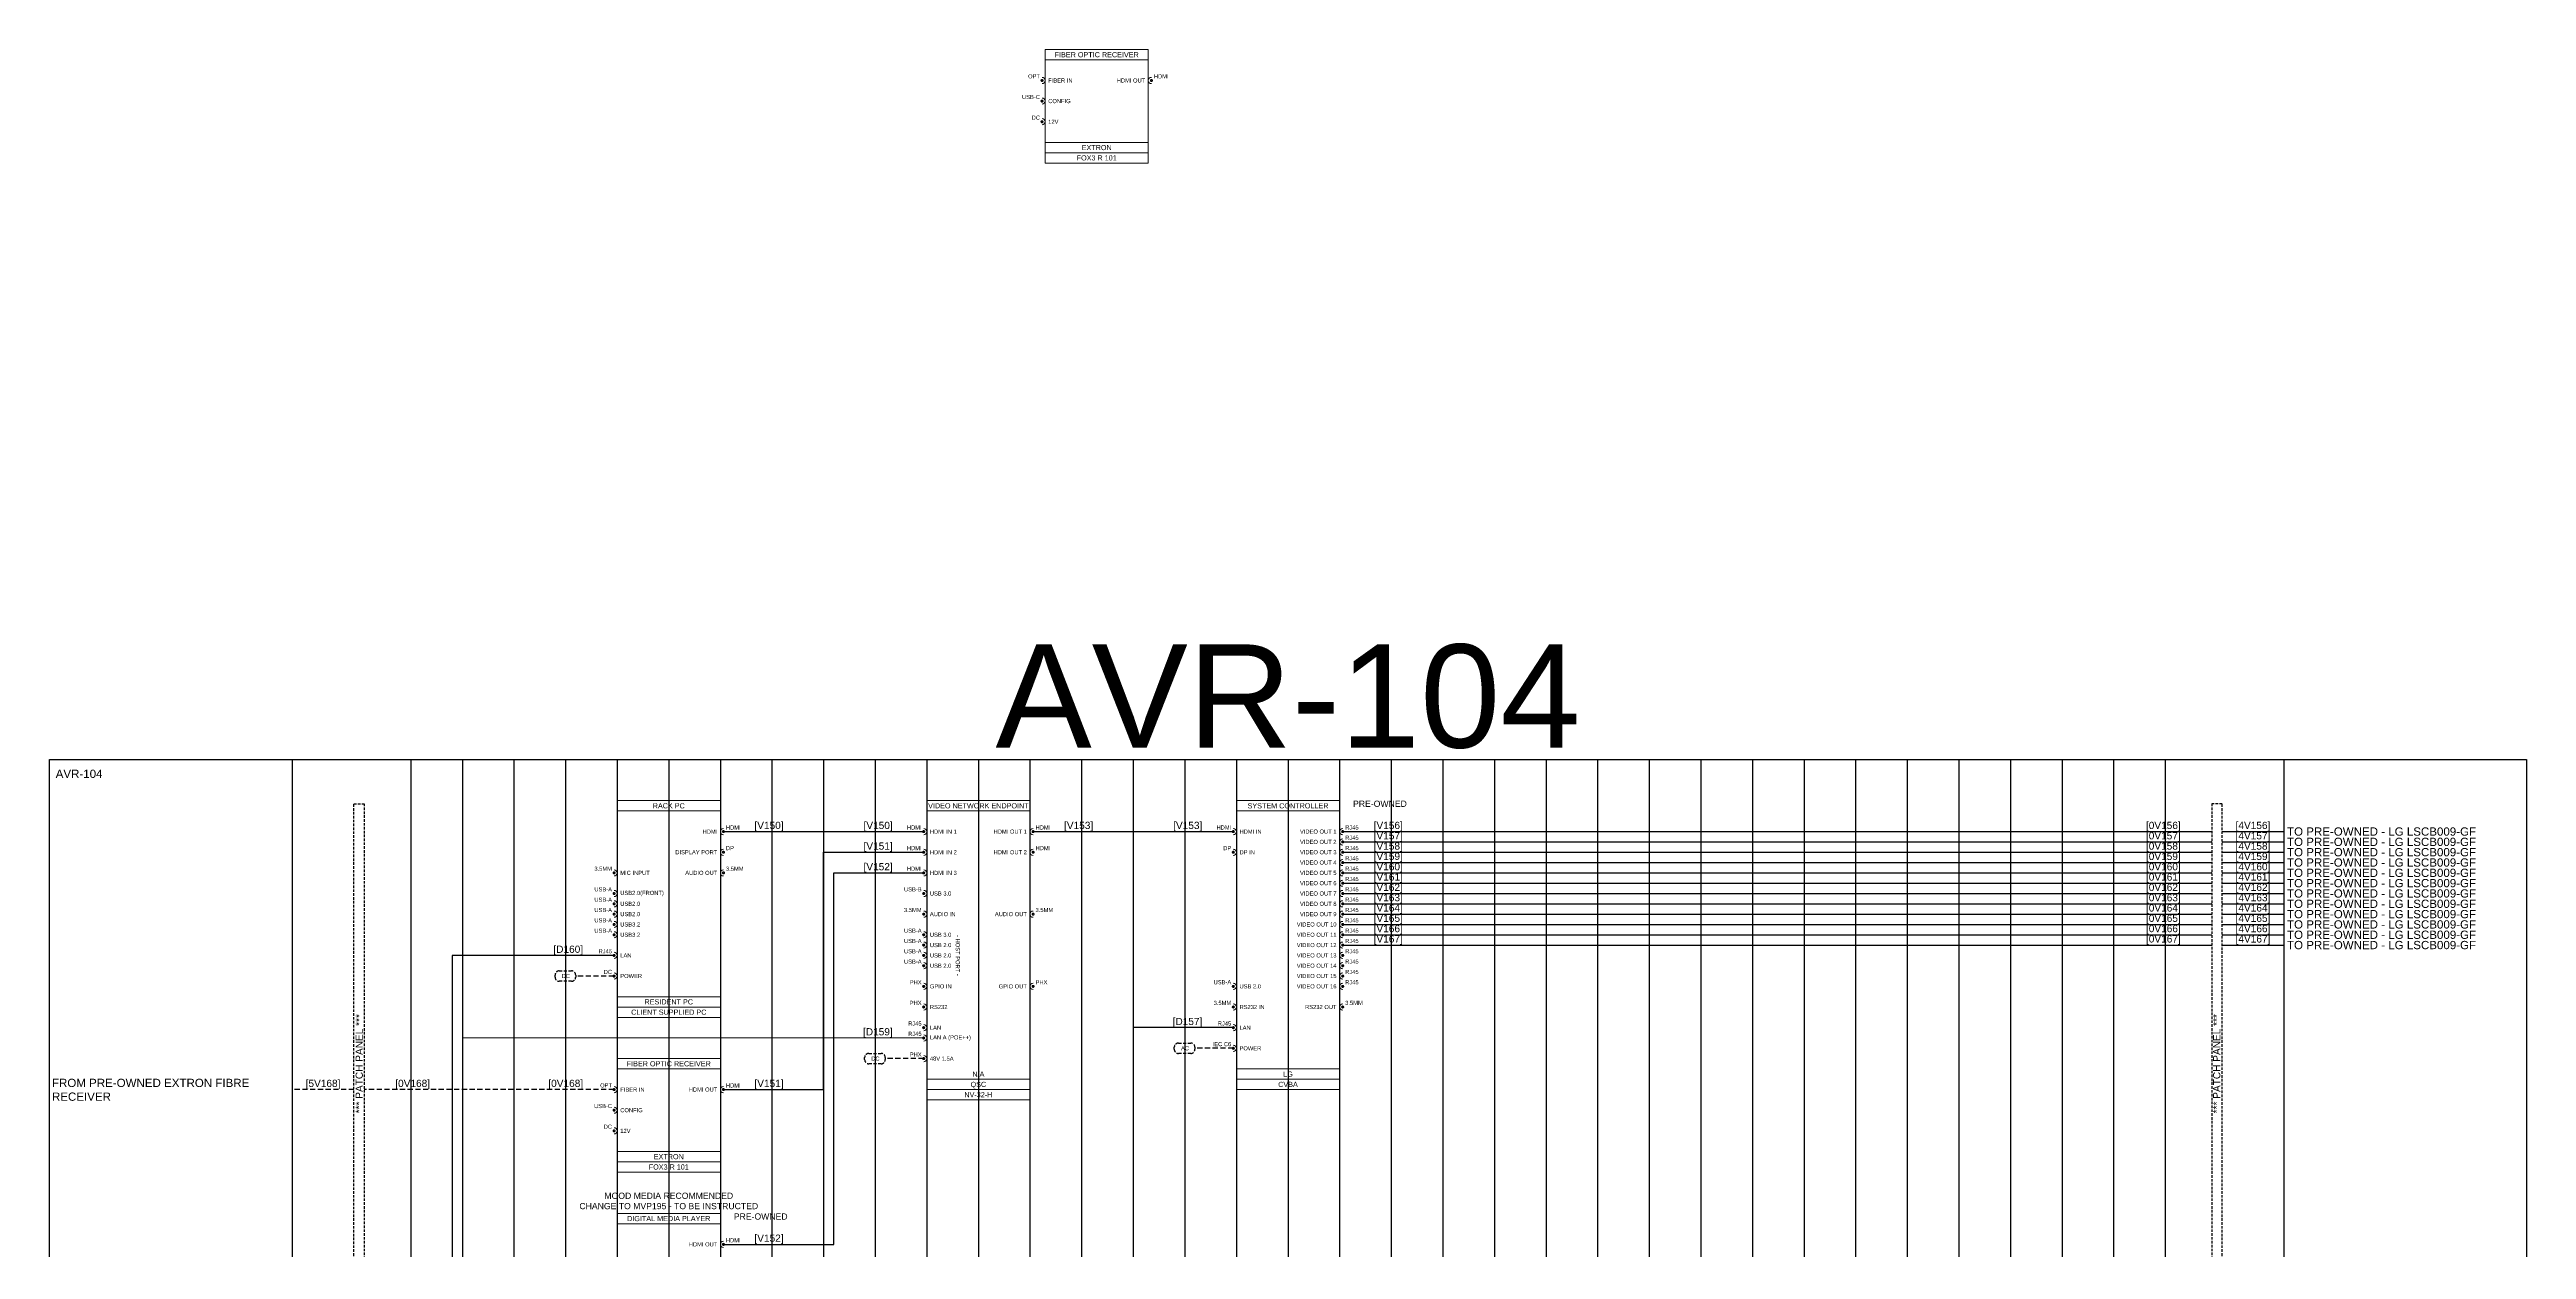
# Model space of a CAD drawing. Header units: millimetres. Extents: x -71336 to -33468, y -26189 to 22712.
# Drawn here: x -43835 to -42635, y -22751 to -22169 of the extents above; entities that cross this region are included whole.
import ezdxf
from ezdxf.enums import TextEntityAlignment as Align
from ezdxf.lldxf.tags import DXFTag

# ---------------------------------------------------------------- set-up
doc = ezdxf.new("R2010")
doc.units = ezdxf.units.MM
doc.linetypes.add('DASHED', pattern=[0.75, 0.5, -0.25])
doc.linetypes.add('DASHED2', pattern=[0.375, 0.25, -0.125])
for name, color, linetype in [('SC - 3 Core Flex', 7, 'DASHED'), ('SC - Cat - Green - Data', 84, 'Continuous'), ('SC - Cat - Green - Data - QLAN', 84, 'QLAN'), ('SC - Cat - Red - AV', 1, 'Continuous'), ('SC - Fibre', 170, 'DASHED'), ('SC - HDMI', 192, 'Continuous'), ('SC - Text', 7, 'Continuous'), ('Text', 7, 'Continuous')]:
    doc.layers.add(name, color=color, linetype=linetype)
doc.layers.add('SC - Equipment', color=7, linetype='Continuous', lineweight=13)
doc.layers.add('SC - Xlines', color=252, linetype='Continuous', plot=False)
doc.styles.add('ARIAL', font='arial.ttf')
doc.styles.get("Standard").update_dxf_attribs({"font": 'arial.ttf', "height": 35})
tags = doc.linetypes.add('QLAN', pattern='A,3.942001,-0.106942,["QLAN",ARIAL,S=0.5,R=0,X=0,Y=-0.25],-1.981735,3.969322', length=10).pattern_tags.tags
tags[6] = DXFTag(74, 10)

# ---------------------------------------------------------------- blocks, each defined once
blk = doc.blocks.new('LG CVCA - SCHEMATIC')
at = {"layer": 'SC - Equipment'}
for p, q in [((-25, 0), (25, 0)), ((-25, -140), (-25, 0)), ((25, 0), (25, -140)), ((25, -5), (-25, -5)), ((25, -130), (-25, -130)), ((25, -130), (-25, -130)), ((25, -135), (-25, -135)), ((25, -135), (-25, -135)), ((25, -135), (-25, -135)), ((25, -140), (-25, -140))]:
    blk.add_line(p, q, dxfattribs=at)
at = {"layer": 'SC - Equipment', "const_width": 0.7}
for points in [[(-26.1, -15, 1), (-26.9, -15, 1)], [(26.1, -15, -1), (26.9, -15, -1)], [(26.1, -20, -1), (26.9, -20, -1)], [(-26.1, -25, 1), (-26.9, -25, 1)], [(26.1, -25, -1), (26.9, -25, -1)], [(26.1, -30, -1), (26.9, -30, -1)], [(26.1, -35, -1), (26.9, -35, -1)], [(26.1, -40, -1), (26.9, -40, -1)], [(26.1, -45, -1), (26.9, -45, -1)], [(26.1, -50, -1), (26.9, -50, -1)], [(26.1, -55, -1), (26.9, -55, -1)], [(26.1, -60, -1), (26.9, -60, -1)], [(26.1, -65, -1), (26.9, -65, -1)], [(26.1, -70, -1), (26.9, -70, -1)], [(26.1, -75, -1), (26.9, -75, -1)], [(26.1, -80, -1), (26.9, -80, -1)], [(-26.1, -90, 1), (-26.9, -90, 1)], [(26.1, -85, -1), (26.9, -85, -1)], [(26.1, -90, -1), (26.9, -90, -1)], [(-26.1, -100, 1), (-26.9, -100, 1)], [(26.1, -100, -1), (26.9, -100, -1)], [(-26.1, -110, 1), (-26.9, -110, 1)], [(-26.1, -120, 1), (-26.9, -120, 1)]]:
    blk.add_lwpolyline(points, format="xyb", close=True, dxfattribs=at)
at = {"layer": 'SC - Equipment'}
for centre, start, end in [((-26.5, -15), 270, 90), ((-26.5, -25), 270, 90), ((26.5, -15), 90, 270), ((26.5, -20), 90, 270), ((26.5, -25), 90, 270), ((26.5, -30), 90, 270), ((26.5, -35), 90, 270), ((26.5, -40), 90, 270), ((26.5, -45), 90, 270), ((26.5, -50), 90, 270), ((26.5, -55), 90, 270), ((26.5, -60), 90, 270), ((26.5, -65), 90, 270), ((26.5, -70), 90, 270), ((26.5, -75), 90, 270), ((26.5, -80), 90, 270), ((26.5, -85), 90, 270), ((-26.5, -90), 270, 90), ((26.5, -90), 90, 270), ((-26.5, -100), 270, 90), ((26.5, -100), 90, 270), ((-26.5, -110), 270, 90), ((-26.5, -120), 270, 90)]:
    blk.add_arc(centre, 1.5, start, end, dxfattribs=at)
at = {"ltscale": 5}
for tag, p in [('DESCRIPTION', (0, -2.5)), ('MAKE', (0, -132.5)), ('MODEL', (0, -137.5))]:
    blk.add_attdef(tag, text='', height=2.5, dxfattribs=at).set_placement(p, align=Align.MIDDLE_CENTER)
at = {"ltscale": 5, "flags": 1}
for tag, p in [('ROOM_TYPE', (45, -5)), ('LOCATION', (45, -10)), ('RACK_EQUIPMENT_(Y/N)', (45, -15)), ('IP_(Y/N)', (45, -30)), ('POE(WATT)', (45, -35)), ('AMP(@240V)', (45, -40)), ('WATT', (45, -45)), ('BTU/H', (45, -50)), ('WEIGHT(KG)', (45, -55)), ('TRANSFORMER_TAPS', (45, -60))]:
    blk.add_attdef(tag, p, '', height=2.5, dxfattribs=at)
blk.add_attdef('BRACKET', text='', height=2.5, dxfattribs=at).set_placement((0, -127.5), align=Align.MIDDLE_CENTER)
at = {"layer": 'SC - Equipment', "ltscale": 5, "char_height": 2}
for s, insert, width, attachment_point in [('HDMI', (-27.5, -13), 5.774, 6), ('RJ45', (27.7, -13), 3.746, 4), ('DP', (-27.5, -23), 5.774, 6), ('HDMI IN', (-23.5, -15), 23.5, 4), ('DP IN', (-23.5, -25), 23.5, 4), ('VIDEO OUT 1', (23.5, -15), 23.5, 6), ('VIDEO OUT 2', (23.5, -20), 23.5, 6), ('VIDEO OUT 3', (23.5, -25), 23.5, 6), ('RJ45', (27.7, -18), 3.746, 4), ('RJ45', (27.7, -23), 3.746, 4), ('VIDEO OUT 4', (23.5, -30), 23.5, 6), ('VIDEO OUT 5', (23.5, -35), 23.5, 6), ('RJ45', (27.7, -28), 3.746, 4), ('RJ45', (27.7, -33), 3.746, 4), ('VIDEO OUT 6', (23.5, -40), 23.5, 6), ('VIDEO OUT 7', (23.5, -45), 23.5, 6), ('RJ45', (27.7, -38), 3.746, 4), ('RJ45', (27.7, -43), 3.746, 4), ('RJ45', (27.7, -48), 3.746, 4), ('VIDEO OUT 10', (23.5, -60), 23.5, 6), ('VIDEO OUT 8', (23.5, -50), 23.5, 6), ('VIDEO OUT 9', (23.5, -55), 23.5, 6), ('RJ45', (27.7, -53), 3.746, 4), ('RJ45', (27.7, -58), 3.746, 4), ('VIDEO OUT 11', (23.5, -65), 23.5, 6), ('VIDEO OUT 12', (23.5, -70), 23.5, 6), ('RJ45', (27.7, -63), 3.746, 4), ('RJ45', (27.7, -68), 3.746, 4), ('RJ45', (27.7, -73), 3.746, 4), ('VIDEO OUT 13', (23.5, -75), 23.5, 6), ('VIDEO OUT 14', (23.5, -80), 23.5, 6), ('VIDEO OUT 15', (23.5, -85), 23.5, 6), ('RJ45', (27.7, -78), 3.746, 4), ('RJ45', (27.7, -83), 3.746, 4), ('USB 2.0', (-23.5, -90), 23.5, 4), ('VIDEO OUT 16', (23.5, -90), 23.5, 6), ('RJ45', (27.7, -88), 3.746, 4), ('RS232 IN', (-23.5, -100), 23.5, 4), ('RS232 OUT', (23.5, -100), 23.5, 6), ('3.5MM', (27.7, -98), 3.746, 4), ('LAN', (-23.5, -110), 23.5, 4), ('POWER', (-23.5, -120), 23.5, 4)]:
    blk.add_mtext(s, dxfattribs=dict(at, insert=insert, width=width, attachment_point=attachment_point))
at = {"layer": 'SC - Equipment', "ltscale": 5, "char_height": 2, "attachment_point": 6}
for s, insert in [('USB-A', (-27.5, -88)), ('3.5MM', (-27.5, -98)), ('RJ45', (-27.5, -108)), ('IEC C6', (-27.5, -118))]:
    blk.add_mtext(s, dxfattribs=dict(at, insert=insert))
blk = doc.blocks.new('QSC NV-32-H - SCHEMATIC')
at = {"layer": 'SC - Equipment'}
for p, q in [((-25, 0), (25, 0)), ((-25, -145), (-25, 0)), ((25, 0), (25, -145)), ((25, -5), (-25, -5)), ((25, -135), (-25, -135)), ((25, -135), (-25, -135)), ((25, -140), (-25, -140)), ((25, -140), (-25, -140)), ((25, -140), (-25, -140)), ((25, -145), (-25, -145))]:
    blk.add_line(p, q, dxfattribs=at)
at = {"layer": 'SC - Equipment', "const_width": 0.7}
for points in [[(-26.1, -15, 1), (-26.9, -15, 1)], [(26.1, -15, -1), (26.9, -15, -1)], [(-26.1, -25, 1), (-26.9, -25, 1)], [(-26.1, -35, 1), (-26.9, -35, 1)], [(26.1, -25, -1), (26.9, -25, -1)], [(-26.1, -45, 1), (-26.9, -45, 1)], [(-26.1, -55, 1), (-26.9, -55, 1)], [(26.1, -55, -1), (26.9, -55, -1)], [(-26.1, -65, 1), (-26.9, -65, 1)], [(-26.1, -70, 1), (-26.9, -70, 1)], [(-26.1, -75, 1), (-26.9, -75, 1)], [(-26.1, -80, 1), (-26.9, -80, 1)], [(-26.1, -90, 1), (-26.9, -90, 1)], [(26.1, -90, -1), (26.9, -90, -1)], [(-26.1, -100, 1), (-26.9, -100, 1)], [(-26.1, -110, 1), (-26.9, -110, 1)], [(-26.1, -115, 1), (-26.9, -115, 1)], [(-26.1, -125, 1), (-26.9, -125, 1)]]:
    blk.add_lwpolyline(points, format="xyb", close=True, dxfattribs=at)
at = {"layer": 'SC - Equipment'}
for centre, start, end in [((-26.5, -15), 270, 90), ((-26.5, -25), 270, 90), ((26.5, -15), 90, 270), ((26.5, -25), 90, 270), ((-26.5, -35), 270, 90), ((-26.5, -45), 270, 90), ((-26.5, -55), 270, 90), ((26.5, -55), 90, 270), ((-26.5, -65), 270, 90), ((-26.5, -70), 270, 90), ((-26.5, -75), 270, 90), ((-26.5, -80), 270, 90), ((-26.5, -90), 270, 90), ((26.5, -90), 90, 270), ((-26.5, -100), 270, 90), ((-26.5, -110), 270, 90), ((-26.5, -115), 270, 90), ((-26.5, -125), 270, 90)]:
    blk.add_arc(centre, 1.5, start, end, dxfattribs=at)
at = {"ltscale": 5}
for tag, p in [('DESCRIPTION', (0, -2.5)), ('BRACKET', (0, -132.5)), ('MODEL', (0, -142.5)), ('MAKE', (0, -137.5))]:
    blk.add_attdef(tag, text='', height=2.5, dxfattribs=at).set_placement(p, align=Align.MIDDLE_CENTER)
at = {"ltscale": 5, "flags": 1}
for tag, p in [('ROOM_TYPE', (45, -5)), ('LOCATION', (45, -10)), ('RACK_EQUIPMENT_(Y/N)', (45, -15)), ('IP_(Y/N)', (45, -30)), ('POE(WATT)', (45, -35)), ('AMP(@240V)', (45, -40)), ('WATT', (45, -45)), ('BTU/H', (45, -50)), ('WEIGHT(KG)', (45, -55)), ('TRANSFORMER_TAPS', (45, -60))]:
    blk.add_attdef(tag, p, '', height=2.5, dxfattribs=at)
at = {"layer": 'SC - Equipment', "ltscale": 5, "char_height": 2}
for s, insert, width, attachment_point in [('HDMI', (-27.5, -13), 5.774, 6), ('HDMI', (27.7, -13), 7.175, 4), ('HDMI', (-27.5, -23), 5.774, 6), ('HDMI IN 1', (-23.5, -15), 23.5, 4), ('HDMI IN 2', (-23.5, -25), 23.5, 4), ('HDMI OUT 1', (23.5, -15), 23.5, 6), ('HDMI OUT 2', (23.5, -25), 23.5, 6), ('HDMI', (27.7, -23), 7.175, 4), ('HDMI', (-27.5, -33), 5.774, 6), ('HDMI IN 3', (-23.5, -35), 23.5, 4), ('USB-B', (-27.5, -43), 5.774, 6), ('USB 3.0', (-23.5, -45), 23.5, 4), ('3.5MM', (-27.5, -53), 5.774, 6), ('AUDIO IN', (-23.5, -55), 23.5, 4), ('AUDIO OUT', (23.5, -55), 23.5, 6), ('3.5MM', (27.7, -53), 7.175, 4), ('USB-A', (-27.5, -63), 5.774, 6), ('USB-A', (-27.5, -68), 5.774, 6), ('USB-A', (-27.5, -73), 5.774, 6), ('USB 3.0', (-23.5, -65), 23.5, 4), ('USB 2.0', (-23.5, -70), 23.5, 4), ('USB-A', (-27.5, -78), 5.774, 6), ('USB 2.0', (-23.5, -75), 23.5, 4), ('USB 2.0', (-23.5, -80), 23.5, 4), ('PHX', (-27.5, -88), 5.774, 6), ('GPIO IN', (-23.5, -90), 23.5, 4), ('GPIO OUT', (23.5, -90), 23.5, 6), ('PHX', (27.7, -88), 7.175, 4), ('RJ45', (-27.5, -108), 5.774, 6), ('PHX', (-27.5, -98), 5.774, 6), ('RS232', (-23.5, -100), 23.5, 4), ('RJ45', (-27.5, -113), 5.774, 6), ('LAN', (-23.5, -110), 23.5, 4), ('LAN A (POE++)', (-23.5, -115), 23.5, 4), ('PHX', (-27.5, -123), 5.774, 6), ('48V 1.5A', (-23.5, -125), 23.5, 4)]:
    blk.add_mtext(s, dxfattribs=dict(at, insert=insert, width=width, attachment_point=attachment_point))
at = {"layer": 'SC - Equipment', "ltscale": 5, "insert": (-10, -75), "char_height": 2, "width": 19.637, "attachment_point": 5, "rotation": 270}
blk.add_mtext('- HOST PORT -', dxfattribs=at)
blk = doc.blocks.new('G2 DIGITAL C310L - SCHEMATIC')
at = {"layer": 'SC - Equipment'}
for p, q in [((-25, 0), (25, 0)), ((-25, -105), (-25, 0)), ((25, 0), (25, -105)), ((25, -5), (-25, -5)), ((25, -95), (-25, -95)), ((25, -95), (-25, -95)), ((25, -100), (-25, -100)), ((25, -100), (-25, -100)), ((25, -100), (-25, -100)), ((25, -105), (-25, -105))]:
    blk.add_line(p, q, dxfattribs=at)
at = {"layer": 'SC - Equipment', "const_width": 0.7}
for points in [[(26.1, -15, -1), (26.9, -15, -1)], [(-26.1, -35, 1), (-26.9, -35, 1)], [(26.1, -25, -1), (26.9, -25, -1)], [(26.1, -35, -1), (26.9, -35, -1)], [(-26.1, -45, 1), (-26.9, -45, 1)], [(-26.1, -50, 1), (-26.9, -50, 1)], [(-26.1, -55, 1), (-26.9, -55, 1)], [(-26.1, -60, 1), (-26.9, -60, 1)], [(-26.1, -65, 1), (-26.9, -65, 1)], [(-26.1, -75, 1), (-26.9, -75, 1)], [(-26.1, -85, 1), (-26.9, -85, 1)]]:
    blk.add_lwpolyline(points, format="xyb", close=True, dxfattribs=at)
at = {"layer": 'SC - Equipment'}
for centre, start, end in [((26.5, -15), 90, 270), ((26.5, -25), 90, 270), ((-26.5, -35), 270, 90), ((26.5, -35), 90, 270), ((-26.5, -45), 270, 90), ((-26.5, -50), 270, 90), ((-26.5, -55), 270, 90), ((-26.5, -60), 270, 90), ((-26.5, -65), 270, 90), ((-26.5, -75), 270, 90), ((-26.5, -85), 270, 90)]:
    blk.add_arc(centre, 1.5, start, end, dxfattribs=at)
at = {"ltscale": 5}
for tag, p in [('DESCRIPTION', (0, -2.5)), ('MODEL', (0, -102.5)), ('MAKE', (0, -97.5))]:
    blk.add_attdef(tag, text='', height=2.5, dxfattribs=at).set_placement(p, align=Align.MIDDLE_CENTER)
at = {"ltscale": 5, "flags": 1}
for tag, p in [('ROOM_TYPE', (45, -5)), ('LOCATION', (45, -10)), ('RACK_EQUIPMENT_(Y/N)', (45, -15)), ('IP_(Y/N)', (45, -30)), ('POE(WATT)', (45, -35)), ('AMP(@240V)', (45, -40)), ('WATT', (45, -45)), ('BTU/H', (45, -50)), ('WEIGHT(KG)', (45, -55)), ('TRANSFORMER_TAPS', (45, -60))]:
    blk.add_attdef(tag, p, '', height=2.5, dxfattribs=at)
blk.add_attdef('BRACKET', text='', height=2.5, dxfattribs=at).set_placement((0, -92.5), align=Align.MIDDLE_CENTER)
at = {"layer": 'SC - Equipment', "ltscale": 5, "char_height": 2}
for s, insert, width, attachment_point in [('HDMI', (27.7, -13), 7.175, 4), ('DISPLAY PORT', (23.5, -25), 26.679, 6), ('HDMI', (23.5, -15), 28.762, 6), ('DP', (27.7, -23), 7.175, 4), ('3.5MM', (-27.5, -33), 5.774, 6), ('MIC INPUT', (-23.5, -35), 23.5, 4), ('AUDIO OUT', (23.5, -35), 26.679, 6), ('3.5MM', (27.7, -33), 7.175, 4), ('USB-A', (-27.5, -43), 5.774, 6), ('USB-A', (-27.5, -48), 5.774, 6), ('USB2.0(FRONT)', (-23.5, -45), 23.5, 4), ('USB-A', (-27.5, -53), 5.774, 6), ('USB-A', (-27.5, -58), 5.774, 6), ('USB2.0', (-23.5, -50), 23.5, 4), ('USB2.0', (-23.5, -55), 23.5, 4), ('USB3.2', (-23.5, -60), 23.5, 4), ('\\pxt2;USB-A', (-27.5, -63), 5.774, 6), ('RJ45', (-27.5, -73), 5.774, 6), ('USB3.2', (-23.5, -65), 23.5, 4), ('DC', (-27.5, -83), 5.774, 6), ('LAN', (-23.5, -75), 23.5, 4), ('POWER', (-23.5, -85), 23.5, 4)]:
    blk.add_mtext(s, dxfattribs=dict(at, insert=insert, width=width, attachment_point=attachment_point))
blk = doc.blocks.new('EXTRON FOX3 R101 - SCHEMATIC')
at = {"layer": 'SC - Equipment'}
for p, q in [((-25, 0), (25, 0)), ((-25, -55), (-25, 0)), ((25, 0), (25, -55)), ((25, -5), (-25, -5)), ((25, -45), (-25, -45)), ((25, -45), (-25, -45)), ((25, -50), (-25, -50)), ((25, -50), (-25, -50)), ((25, -50), (-25, -50)), ((25, -55), (-25, -55))]:
    blk.add_line(p, q, dxfattribs=at)
at = {"layer": 'SC - Equipment', "const_width": 0.7}
for points in [[(-26.1, -15, 1), (-26.9, -15, 1)], [(26.1, -15, -1), (26.9, -15, -1)], [(-26.1, -25, 1), (-26.9, -25, 1)], [(-26.1, -35, 1), (-26.9, -35, 1)]]:
    blk.add_lwpolyline(points, format="xyb", close=True, dxfattribs=at)
at = {"layer": 'SC - Equipment'}
for centre, start, end in [((-26.5, -15), 270, 90), ((-26.5, -25), 270, 90), ((26.5, -15), 90, 270), ((-26.5, -35), 270, 90)]:
    blk.add_arc(centre, 1.5, start, end, dxfattribs=at)
at = {"ltscale": 5}
for tag, p in [('DESCRIPTION', (0, -2.5)), ('MAKE', (0, -47.5)), ('MODEL', (0, -52.5))]:
    blk.add_attdef(tag, text='', height=2.5, dxfattribs=at).set_placement(p, align=Align.MIDDLE_CENTER)
at = {"ltscale": 5, "flags": 1}
for tag, p in [('ROOM_TYPE', (45, -5)), ('LOCATION', (45, -10)), ('RACK_EQUIPMENT_(Y/N)', (45, -15)), ('IP_(Y/N)', (45, -30)), ('POE(WATT)', (45, -35)), ('AMP(@240V)', (45, -40)), ('WATT', (45, -45)), ('BTU/H', (45, -50)), ('WEIGHT(KG)', (45, -55)), ('TRANSFORMER_TAPS', (45, -60))]:
    blk.add_attdef(tag, p, '', height=2.5, dxfattribs=at)
blk.add_attdef('BRACKET', text='', height=2.5, dxfattribs=at).set_placement((0, -42.5), align=Align.MIDDLE_CENTER)
at = {"layer": 'SC - Equipment', "ltscale": 5, "char_height": 2}
for s, insert, width, attachment_point in [('OPT', (-27.5, -13), 5.774, 6), ('HDMI', (27.7, -13), 7.175, 4), ('USB-C', (-27.5, -23), 5.774, 6), ('CONFIG', (-23.5, -25), 23.5, 4), ('FIBER IN', (-23.5, -15), 23.5, 4), ('HDMI OUT', (23.5, -15), 23.5, 6), ('DC', (-27.5, -33), 5.774, 6), ('12V', (-23.5, -35), 23.5, 4)]:
    blk.add_mtext(s, dxfattribs=dict(at, insert=insert, width=width, attachment_point=attachment_point))
blk = doc.blocks.new('MOOD MEDIA AUDIO PLAYER - SCHEMATIC')
at = {"layer": 'SC - Equipment'}
for p, q in [((-25, 0), (25, 0)), ((-25, -60), (-25, 0)), ((25, 0), (25, -60)), ((25, -5), (-25, -5)), ((25, -50), (-25, -50)), ((25, -50), (-25, -50)), ((25, -55), (-25, -55)), ((25, -55), (-25, -55)), ((25, -55), (-25, -55)), ((25, -60), (-25, -60))]:
    blk.add_line(p, q, dxfattribs=at)
at = {"layer": 'SC - Equipment', "const_width": 0.7}
for points in [[(26.1, -15, -1), (26.9, -15, -1)], [(-26.1, -30, 1), (-26.9, -30, 1)], [(26.1, -25, -1), (26.9, -25, -1)], [(-26.1, -40, 1), (-26.9, -40, 1)]]:
    blk.add_lwpolyline(points, format="xyb", close=True, dxfattribs=at)
at = {"layer": 'SC - Equipment'}
for centre, start, end in [((26.5, -15), 90, 270), ((26.5, -25), 90, 270), ((-26.5, -30), 270, 90), ((-26.5, -40), 270, 90)]:
    blk.add_arc(centre, 1.5, start, end, dxfattribs=at)
at = {"ltscale": 5}
for tag, p in [('DESCRIPTION', (0, -2.5)), ('MODEL', (0, -57.5)), ('MAKE', (0, -52.5))]:
    blk.add_attdef(tag, text='', height=2.5, dxfattribs=at).set_placement(p, align=Align.MIDDLE_CENTER)
at = {"ltscale": 5, "flags": 1}
for tag, p in [('ROOM_TYPE', (45, -5)), ('LOCATION', (45, -10)), ('RACK_EQUIPMENT_(Y/N)', (45, -15)), ('IP_(Y/N)', (45, -30)), ('POE(WATT)', (45, -35)), ('AMP(@240V)', (45, -40)), ('WATT', (45, -45)), ('BTU/H', (45, -50)), ('WEIGHT(KG)', (45, -55)), ('TRANSFORMER_TAPS', (45, -60))]:
    blk.add_attdef(tag, p, '', height=2.5, dxfattribs=at)
blk.add_attdef('BRACKET', text='', height=2.5, dxfattribs=at).set_placement((0, -47.5), align=Align.MIDDLE_CENTER)
at = {"layer": 'SC - Equipment', "ltscale": 5, "char_height": 2}
for s, insert, width, attachment_point in [('HDMI', (27.7, -13), 7.175, 4), ('AUDIO OUT', (23.5, -25), 23.5, 6), ('HDMI OUT', (23.5, -15), 23.5, 6), ('3.5MM', (27.7, -23), 7.175, 4), ('RJ45', (-27.5, -28), 5.774, 6), ('LAN', (-23.5, -30), 23.5, 4), ('DC', (-27.5, -38), 5.774, 6), ('12V 1A', (-23.5, -40), 23.5, 4)]:
    blk.add_mtext(s, dxfattribs=dict(at, insert=insert, width=width, attachment_point=attachment_point))

msp = doc.modelspace()

# ---------------------------------------------------------------- linework, layer by layer
at = {"linetype": 'DASHED2', "ltscale": 5}
for points in [[(-43687.793, -23430.74), (-43687.793, -22534.842), (-43682.793, -22534.842), (-43682.793, -23430.74)], [(-42782.793, -23430.74), (-42782.793, -22534.842), (-42787.793, -22534.842), (-42787.793, -23430.74)]]:
    msp.add_lwpolyline(points, close=True, dxfattribs=at)
at = {"layer": 'SC - 3 Core Flex', "ltscale": 3}
for points in [[(-43588.391, -22615.865), (-43582.391, -22615.865, -0.41421356), (-43580.391, -22617.865), (-43580.391, -22618.865, -0.41421356), (-43582.391, -22620.865), (-43588.391, -22620.865, -0.41421356), (-43590.391, -22618.865), (-43590.391, -22617.865, -0.41421356)], [(-43438.391, -22655.865), (-43432.391, -22655.865, -0.41421356), (-43430.391, -22657.865), (-43430.391, -22658.865, -0.41421356), (-43432.391, -22660.865), (-43438.391, -22660.865, -0.41421356), (-43440.391, -22658.865), (-43440.391, -22657.865, -0.41421356)], [(-43288.391, -22650.864), (-43282.391, -22650.864, -0.41421356), (-43280.391, -22652.864), (-43280.391, -22653.864, -0.41421356), (-43282.391, -22655.864), (-43288.391, -22655.864, -0.41421356), (-43290.391, -22653.864), (-43290.391, -22652.864, -0.41421356)]]:
    msp.add_lwpolyline(points, format="xyb", close=True, dxfattribs=at)
at = {"layer": 'SC - 3 Core Flex', "ltscale": 5}
for points in [[(-43561.793, -22618.365), (-43580.391, -22618.365)], [(-43261.793, -22653.364), (-43280.391, -22653.364)], [(-43411.793, -22658.365), (-43430.391, -22658.365)]]:
    msp.add_lwpolyline(points, dxfattribs=at)
at = {"layer": 'SC - Cat - Green - Data', "ltscale": 5}
for points in [[(-42782.793, -22548.362), (-42752.793, -22548.362)], [(-42782.793, -22553.362), (-42752.793, -22553.362)], [(-42782.793, -22558.362), (-42752.793, -22558.362)], [(-42782.793, -22563.362), (-42752.793, -22563.362)], [(-42782.793, -22568.362), (-42752.793, -22568.362)], [(-42782.793, -22573.362), (-42752.793, -22573.362)], [(-42782.793, -22578.362), (-42752.793, -22578.362)], [(-42782.793, -22583.362), (-42752.793, -22583.362)], [(-42782.793, -22588.362), (-42752.793, -22588.362)], [(-42782.793, -22593.362), (-42752.793, -22593.362)], [(-42782.793, -22598.362), (-42752.793, -22598.362)], [(-42782.793, -22603.362), (-42752.793, -22603.362)], [(-43561.793, -22608.365), (-43640.293, -22608.365), (-43640.293, -23218.367), (-43261.793, -23218.367)], [(-43261.793, -22643.364), (-43310.293, -22643.364), (-43310.293, -22803.365), (-43625.293, -22803.365), (-43625.293, -23203.367), (-43261.793, -23203.367)]]:
    msp.add_lwpolyline(points, dxfattribs=at)
at = {"layer": 'SC - Cat - Green - Data - QLAN', "ltscale": 5}
msp.add_lwpolyline([(-43411.793, -22648.365), (-43635.293, -22648.378), (-43635.293, -23213.367), (-43261.793, -23213.367)], dxfattribs=at)
at = {"layer": 'SC - Cat - Red - AV', "ltscale": 5}
for points in [[(-43208.793, -22548.364), (-42787.793, -22548.362)], [(-43208.793, -22553.364), (-42787.793, -22553.362)], [(-43208.793, -22558.364), (-42787.793, -22558.362)], [(-43208.793, -22563.364), (-42787.793, -22563.362)], [(-43208.793, -22568.364), (-42787.793, -22568.362)], [(-43208.793, -22573.364), (-42787.793, -22573.362)], [(-43208.793, -22578.364), (-42787.793, -22578.362)], [(-43208.793, -22583.364), (-42787.793, -22583.362)], [(-43208.793, -22588.364), (-42787.793, -22588.362)], [(-43208.793, -22593.364), (-42787.793, -22593.362)], [(-43208.793, -22598.364), (-42787.793, -22598.362)], [(-43208.793, -22603.364), (-42787.793, -22603.362)]]:
    msp.add_lwpolyline(points, dxfattribs=at)
at = {"layer": 'SC - Fibre', "ltscale": 5}
for points in [[(-43687.793, -22673.365), (-43717.793, -22673.365)], [(-43561.793, -22673.365), (-43682.793, -22673.365)]]:
    msp.add_lwpolyline(points, dxfattribs=at)
at = {"layer": 'SC - HDMI', "ltscale": 5}
for points in [[(-43508.793, -22548.365), (-43411.793, -22548.365)], [(-43508.793, -22673.365), (-43460.293, -22673.365), (-43460.293, -22558.358), (-43411.793, -22558.365)], [(-43358.793, -22548.364), (-43261.793, -22548.364)], [(-43358.793, -22548.365), (-43261.793, -22548.365)], [(-43508.793, -22748.365), (-43455.293, -22748.365), (-43455.293, -22568.359), (-43411.794, -22568.365)]]:
    msp.add_lwpolyline(points, dxfattribs=at)
at = {"layer": 'SC - Xlines', "ltscale": 5, "transparency": 33554687}
msp.add_lwpolyline([(-43835.293, -22513.364), (-42635.293, -22513.371), (-42635.293, -23452.271), (-43835.293, -23452.264)], close=True, dxfattribs=at)
at = {"layer": 'SC - Xlines', "ltscale": 5}
for points in [[(-43717.793, -22513.367), (-43717.793, -23452.265)], [(-43635.293, -22513.367), (-43635.293, -23452.265)], [(-43585.293, -22513.367), (-43585.293, -23452.265)], [(-43535.293, -22513.367), (-43535.293, -23452.265)], [(-43485.293, -22513.367), (-43485.293, -23452.265)], [(-43435.293, -22513.367), (-43435.293, -23452.265)], [(-43385.293, -22513.367), (-43385.293, -23452.265)], [(-43335.293, -22513.367), (-43335.293, -23452.265)], [(-43285.293, -22513.367), (-43285.293, -23452.265)], [(-43235.293, -22513.367), (-43235.293, -23452.265)], [(-43185.293, -22513.367), (-43185.293, -23452.265)], [(-43135.293, -22513.367), (-43135.293, -23452.265)], [(-43085.293, -22513.367), (-43085.293, -23452.265)], [(-43035.293, -22513.367), (-43035.293, -23452.265)], [(-42985.293, -22513.367), (-42985.293, -23452.265)], [(-42935.293, -22513.367), (-42935.293, -23452.265)], [(-42885.293, -22513.367), (-42885.293, -23452.265)], [(-42835.293, -22513.367), (-42835.293, -23452.265)], [(-42752.793, -22513.367), (-42752.793, -23452.265)]]:
    msp.add_lwpolyline(points, dxfattribs=at)
at = {"layer": 'SC - Xlines', "color": 250, "ltscale": 5}
for points in [[(-43660.293, -22513.367), (-43660.293, -23452.265)], [(-43610.293, -22513.367), (-43610.293, -23452.265)], [(-43560.293, -22513.367), (-43560.293, -23452.265)], [(-43510.293, -22513.367), (-43510.293, -23452.265)], [(-43460.293, -22513.367), (-43460.293, -23452.265)], [(-43410.293, -22513.367), (-43410.293, -23452.265)], [(-43360.293, -22513.367), (-43360.293, -23452.265)], [(-43310.293, -22513.367), (-43310.293, -23452.265)], [(-43260.293, -22513.367), (-43260.293, -23452.265)], [(-43210.293, -22513.367), (-43210.293, -23452.265)], [(-43160.293, -22513.367), (-43160.293, -23452.265)], [(-43110.293, -22513.367), (-43110.293, -23452.265)], [(-43060.293, -22513.367), (-43060.293, -23452.265)], [(-43010.293, -22513.367), (-43010.293, -23452.265)], [(-42960.293, -22513.367), (-42960.293, -23452.265)], [(-42910.293, -22513.367), (-42910.293, -23452.265)], [(-42860.293, -22513.367), (-42860.293, -23452.265)], [(-42810.293, -22513.367), (-42810.293, -23452.265)]]:
    msp.add_lwpolyline(points, dxfattribs=at)

# ---------------------------------------------------------------- block references
at = {"ltscale": 5}
for name, p, values in [('EXTRON FOX3 R101 - SCHEMATIC', (-43327.968, -22169.412), {'DESCRIPTION': 'FIBER OPTIC RECEIVER', 'MAKE': 'EXTRON', 'MODEL': 'FOX3 R 101'}), ('G2 DIGITAL C310L - SCHEMATIC', (-43535.293, -22533.365), {'DESCRIPTION': 'RACK PC', 'MAKE': 'RESIDENT PC', 'MODEL': 'CLIENT SUPPLIED PC'}), ('QSC NV-32-H - SCHEMATIC', (-43385.293, -22533.365), {'DESCRIPTION': 'VIDEO NETWORK ENDPOINT', 'MAKE': 'QSC', 'MODEL': 'NV-32-H', 'BRACKET': 'N/A'}), ('LG CVCA - SCHEMATIC', (-43235.293, -22533.364), {'DESCRIPTION': 'SYSTEM CONTROLLER', 'MAKE': 'LG', 'MODEL': 'CVBA'}), ('EXTRON FOX3 R101 - SCHEMATIC', (-43535.293, -22658.365), {'DESCRIPTION': 'FIBER OPTIC RECEIVER', 'MAKE': 'EXTRON', 'MODEL': 'FOX3 R 101'}), ('MOOD MEDIA AUDIO PLAYER - SCHEMATIC', (-43535.29, -22733.365), {'DESCRIPTION': 'DIGITAL MEDIA PLAYER', 'MAKE': 'MOOD', 'MODEL': 'HARMONY PLAYER'})]:
    msp.add_blockref(name, p, dxfattribs=at).add_auto_attribs(values)

# ---------------------------------------------------------------- texts
at = {"layer": 'SC - Text', "insert": (-43235.293, -22508.367), "char_height": 50, "attachment_point": 8, "style": 'ARIAL'}
msp.add_mtext('AVR-104', dxfattribs=at)
at = {"layer": 'SC - Text', "insert": (-43832.305, -22518.364), "char_height": 4, "width": 97.49642, "attachment_point": 1, "style": 'ARIAL'}
msp.add_mtext('AVR-104', dxfattribs=at)
at = {"layer": 'SC - Text'}
for s, insert, char_height, width, attachment_point in [('PRE-OWNED', (-43203.793, -22533.364), 3, 134.02561, 1), ('[V150]', (-43493.793, -22548.165), 3.5, 15.57197, 7), ('[V150]', (-43426.793, -22548.165), 3.5, 14.6761, 9), ('[V153]', (-43343.793, -22548.164), 3.5, 15.57197, 7), ('[V153]', (-43276.793, -22548.165), 3.5, 14.6761, 9), ('[V156]', (-43193.793, -22548.163), 3.5, 15.57197, 7), ('[0V156]', (-42802.793, -22548.164), 3.5, 14.6761, 9), ('[4V156]', (-42767.793, -22548.164), 3.5, 15.57197, 8), ('TO PRE-OWNED {\\A1;\\fSansSerif|b0|i0|c2|p2;- LG LSCB009-GF}', (-42751.293, -22548.362), 4, 129.70239, 4), ('[V151]', (-43426.795, -22558.16), 3.5, 14.6761, 9), ('[V157]', (-43193.793, -22553.163), 3.5, 15.57197, 7), ('[V158]', (-43193.793, -22558.163), 3.5, 15.57197, 7), ('[V159]', (-43193.793, -22563.163), 3.5, 15.57197, 7), ('[0V157]', (-42802.793, -22553.164), 3.5, 14.6761, 9), ('[0V158]', (-42802.793, -22558.164), 3.5, 14.6761, 9), ('[0V159]', (-42802.793, -22563.164), 3.5, 14.6761, 9), ('[4V157]', (-42767.793, -22553.164), 3.5, 15.57197, 8), ('[4V158]', (-42767.793, -22558.164), 3.5, 15.57197, 8), ('[4V159]', (-42767.793, -22563.164), 3.5, 15.57197, 8), ('TO PRE-OWNED {\\A1;\\fSansSerif|b0|i0|c2|p2;- LG LSCB009-GF}', (-42751.293, -22553.362), 4, 129.70239, 4), ('TO PRE-OWNED {\\A1;\\fSansSerif|b0|i0|c2|p2;- LG LSCB009-GF}', (-42751.293, -22558.362), 4, 129.70239, 4), ('[V152]', (-43426.796, -22568.16), 3.5, 14.6761, 9), ('[V160]', (-43193.793, -22568.163), 3.5, 15.57197, 7), ('[V161]', (-43193.793, -22573.163), 3.5, 15.57197, 7), ('[0V160]', (-42802.793, -22568.164), 3.5, 14.6761, 9), ('[0V161]', (-42802.793, -22573.164), 3.5, 14.6761, 9), ('[4V160]', (-42767.793, -22568.164), 3.5, 15.57197, 8), ('[4V161]', (-42767.793, -22573.164), 3.5, 15.57197, 8), ('TO PRE-OWNED {\\A1;\\fSansSerif|b0|i0|c2|p2;- LG LSCB009-GF}', (-42751.293, -22563.362), 4, 129.70239, 4), ('TO PRE-OWNED {\\A1;\\fSansSerif|b0|i0|c2|p2;- LG LSCB009-GF}', (-42751.293, -22568.362), 4, 129.70239, 4), ('TO PRE-OWNED {\\A1;\\fSansSerif|b0|i0|c2|p2;- LG LSCB009-GF}', (-42751.293, -22573.362), 4, 129.70239, 4), ('[V162]', (-43193.793, -22578.163), 3.5, 15.57197, 7), ('[V163]', (-43193.793, -22583.163), 3.5, 15.57197, 7), ('[V164]', (-43193.793, -22588.163), 3.5, 15.57197, 7), ('[0V162]', (-42802.793, -22578.164), 3.5, 14.6761, 9), ('[0V163]', (-42802.793, -22583.164), 3.5, 14.6761, 9), ('[0V164]', (-42802.793, -22588.164), 3.5, 14.6761, 9), ('[4V162]', (-42767.793, -22578.164), 3.5, 15.57197, 8), ('[4V163]', (-42767.793, -22583.164), 3.5, 15.57197, 8), ('[4V164]', (-42767.793, -22588.164), 3.5, 15.57197, 8), ('TO PRE-OWNED {\\A1;\\fSansSerif|b0|i0|c2|p2;- LG LSCB009-GF}', (-42751.293, -22578.362), 4, 129.70239, 4), ('TO PRE-OWNED {\\A1;\\fSansSerif|b0|i0|c2|p2;- LG LSCB009-GF}', (-42751.293, -22583.362), 4, 129.70239, 4), ('[V165]', (-43193.793, -22593.163), 3.5, 15.57197, 7), ('[V166]', (-43193.793, -22598.163), 3.5, 15.57197, 7), ('[0V165]', (-42802.793, -22593.164), 3.5, 14.6761, 9), ('[0V166]', (-42802.793, -22598.164), 3.5, 14.6761, 9), ('[4V165]', (-42767.793, -22593.164), 3.5, 15.57197, 8), ('[4V166]', (-42767.793, -22598.164), 3.5, 15.57197, 8), ('TO PRE-OWNED {\\A1;\\fSansSerif|b0|i0|c2|p2;- LG LSCB009-GF}', (-42751.293, -22588.362), 4, 129.70239, 4), ('TO PRE-OWNED {\\A1;\\fSansSerif|b0|i0|c2|p2;- LG LSCB009-GF}', (-42751.293, -22593.362), 4, 129.70239, 4), ('[D160]', (-43576.793, -22608.165), 3.5, 14.6761, 9), ('[V167]', (-43193.793, -22603.163), 3.5, 15.57197, 7), ('[0V167]', (-42802.793, -22603.164), 3.5, 14.6761, 9), ('[4V167]', (-42767.793, -22603.164), 3.5, 15.57197, 8), ('TO PRE-OWNED {\\A1;\\fSansSerif|b0|i0|c2|p2;- LG LSCB009-GF}', (-42751.293, -22598.362), 4, 129.70239, 4), ('TO PRE-OWNED {\\A1;\\fSansSerif|b0|i0|c2|p2;- LG LSCB009-GF}', (-42751.293, -22603.362), 4, 129.70239, 4), ('[D159]', (-43426.793, -22648.165), 3.5, 14.6761, 9), ('[D157]', (-43276.793, -22643.164), 3.5, 14.6761, 9), ('[5V168]', (-43702.793, -22673.165), 3.5, 12.99494, 8), ('[0V168]', (-43667.793, -22673.165), 3.5, 15.57197, 7), ('[0V168]', (-43576.791, -22673.165), 3.5, 14.6761, 9), ('[V151]', (-43493.793, -22673.165), 3.5, 15.57197, 7), ('PRE-OWNED', (-43503.79, -22733.365), 3, 134.02561, 1), ('[V152]', (-43493.793, -22748.165), 3.5, 15.57197, 7)]:
    msp.add_mtext(s, dxfattribs=dict(at, insert=insert, char_height=char_height, width=width, attachment_point=attachment_point))
at = {"layer": 'SC - Text', "char_height": 3.5, "width": 136.51602, "rotation": 90, "style": 'ARIAL'}
for insert, attachment_point in [((-43687.025, -22684.879), 1), ((-42783.561, -22684.879), 7)]:
    msp.add_mtext('*** PATCH PANEL ***', dxfattribs=dict(at, insert=insert, attachment_point=attachment_point))
at = {"layer": 'SC - Text', "color": 1, "insert": (-43834.12, -22673.489), "char_height": 4, "width": 107.64171, "attachment_point": 4}
msp.add_mtext('{\\C256;FROM PRE-OWNED EXTRON FIBRE RECEIVER}', dxfattribs=at)
at = {"layer": 'SC - Text', "color": 6, "insert": (-43535.29, -22731.365), "char_height": 3, "width": 134.02561, "attachment_point": 8}
msp.add_mtext('MOOD MEDIA RECOMMENDED \\PCHANGE TO MVP195 - TO BE INSTRUCTED', dxfattribs=at)
at = {"layer": 'Text', "char_height": 2, "width": 143.97126, "attachment_point": 5}
for s, insert in [('DC', (-43585.191, -22618.365)), ('AC', (-43285.191, -22653.364)), ('DC', (-43435.191, -22658.365))]:
    msp.add_mtext(s, dxfattribs=dict(at, insert=insert))

doc.saveas('drawing.dxf')
